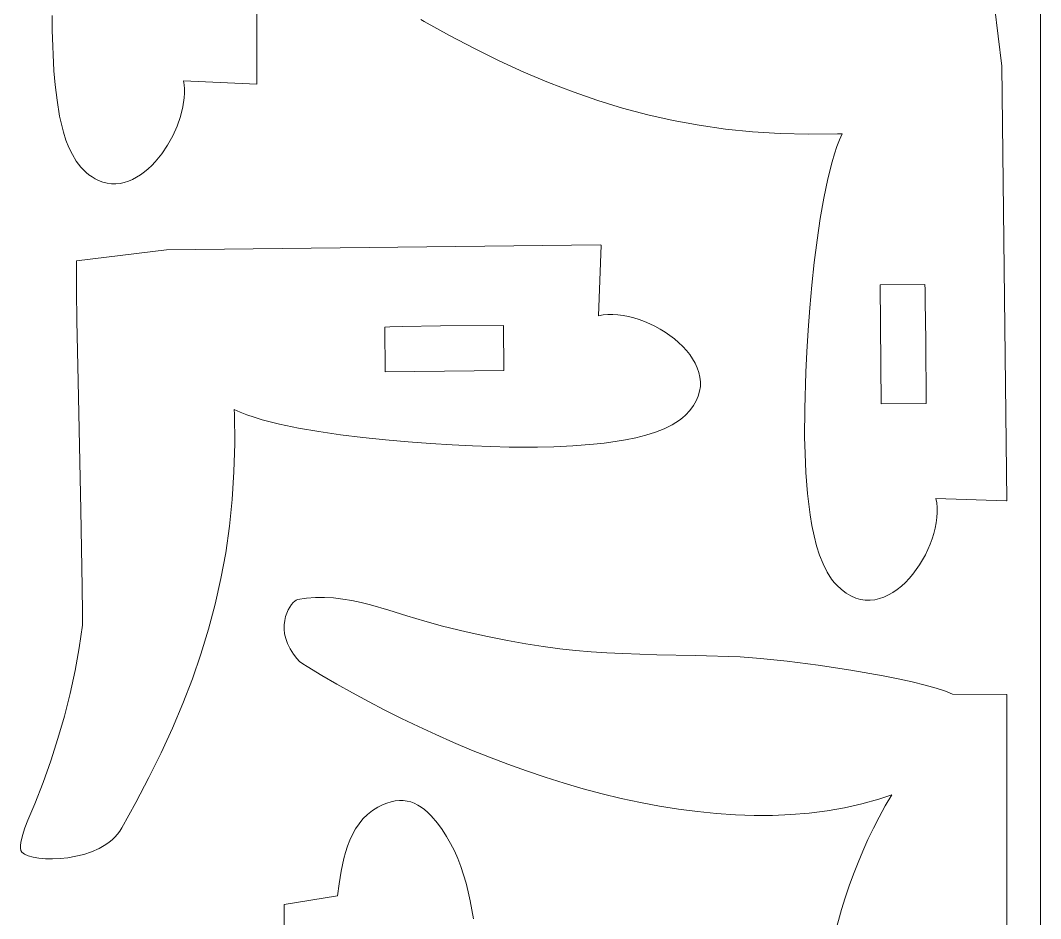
# Model space of a CAD drawing. Header units: centimetres. Extents: x -43.9 to 43.9, y -33.6 to 33.6.
# Drawn here: x 37.1 to 43.94, y -23.09 to -17.08 of the extents above; entities that cross this region are included whole.
import ezdxf

# ---------------------------------------------------------------- set-up
doc = ezdxf.new("R2010")
doc.units = ezdxf.units.CM
doc.header["$MEASUREMENT"] = 0
doc.layers.add('Camada 1', color=7, linetype='Continuous')

msp = doc.modelspace()

# ---------------------------------------------------------------- linework, layer by layer
at = {"layer": 'Camada 1', "color": 4, "lineweight": 9}
msp.add_open_spline([(43.9416, 11.64976), (43.9416, 11.64976), (43.9416, -33.57024), (43.9416, -33.57024)], degree=3, dxfattribs=at)
at = {"layer": 'Camada 1', "color": 3, "lineweight": 9}
for points in [[(38.68778, -17.50398), (38.68778, -17.50398), (38.69235, -14.98349), (38.69235, -14.98349)], [(43.68239, -17.38234), (43.68239, -17.38234), (43.60904, -16.77839), (43.60904, -16.77839)], [(37.31601, -17.04421), (37.31601, -17.04421), (37.31651, -17.14134), (37.31651, -17.14134)], [(39.78783, -17.06943), (39.78783, -17.06943), (39.80987, -17.08326), (39.80987, -17.08326)], [(39.80987, -17.08326), (39.80987, -17.08326), (39.97933, -17.17687), (39.97933, -17.17687)], [(37.31651, -17.14134), (37.31651, -17.14134), (37.3286, -17.41323), (37.3286, -17.41323)], [(39.97933, -17.17687), (39.97933, -17.17687), (40.14685, -17.26465), (40.14685, -17.26465)], [(40.14685, -17.26465), (40.14685, -17.26465), (40.31294, -17.34648), (40.31294, -17.34648)], [(40.31294, -17.34648), (40.31294, -17.34648), (40.47811, -17.42231), (40.47811, -17.42231)], [(37.3286, -17.41323), (37.3286, -17.41323), (37.33746, -17.50688), (37.33746, -17.50688)], [(40.47811, -17.42231), (40.47811, -17.42231), (40.6429, -17.49207), (40.6429, -17.49207)], [(43.71527, -20.29181), (43.71527, -20.29181), (43.68239, -17.38234), (43.68239, -17.38234)], [(38.20062, -17.50713), (38.20062, -17.50713), (38.19595, -17.48066), (38.19595, -17.48066)], [(38.19595, -17.48066), (38.19595, -17.48066), (38.68778, -17.50398), (38.68778, -17.50398)], [(40.6429, -17.49207), (40.6429, -17.49207), (40.80783, -17.55567), (40.80783, -17.55567)], [(37.33746, -17.50688), (37.33746, -17.50688), (37.34936, -17.61027), (37.34936, -17.61027)], [(38.20312, -17.53494), (38.20312, -17.53494), (38.20062, -17.50713), (38.20062, -17.50713)], [(38.20189, -17.59392), (38.20189, -17.59392), (38.20352, -17.56393), (38.20352, -17.56393)], [(38.20352, -17.56393), (38.20352, -17.56393), (38.20312, -17.53494), (38.20312, -17.53494)], [(40.80783, -17.55567), (40.80783, -17.55567), (40.97344, -17.61306), (40.97344, -17.61306)], [(37.34936, -17.61027), (37.34936, -17.61027), (37.36684, -17.71829), (37.36684, -17.71829)], [(38.19286, -17.65621), (38.19286, -17.65621), (38.20189, -17.59392), (38.20189, -17.59392)], [(40.97344, -17.61306), (40.97344, -17.61306), (41.14023, -17.66413), (41.14023, -17.66413)], [(38.17659, -17.72045), (38.17659, -17.72045), (38.19286, -17.65621), (38.19286, -17.65621)], [(41.14023, -17.66413), (41.14023, -17.66413), (41.30873, -17.70884), (41.30873, -17.70884)], [(41.30873, -17.70884), (41.30873, -17.70884), (41.47948, -17.7471), (41.47948, -17.7471)], [(37.36684, -17.71829), (37.36684, -17.71829), (37.37849, -17.77243), (37.37849, -17.77243)], [(37.37849, -17.77243), (37.37849, -17.77243), (37.39249, -17.82583), (37.39249, -17.82583)], [(38.15367, -17.7853), (38.15367, -17.7853), (38.17659, -17.72045), (38.17659, -17.72045)], [(41.47948, -17.7471), (41.47948, -17.7471), (41.653, -17.77884), (41.653, -17.77884)], [(37.39249, -17.82583), (37.39249, -17.82583), (37.40918, -17.87782), (37.40918, -17.87782)], [(38.12467, -17.84938), (38.12467, -17.84938), (38.15367, -17.7853), (38.15367, -17.7853)], [(41.653, -17.77884), (41.653, -17.77884), (41.82981, -17.80398), (41.82981, -17.80398)], [(41.82981, -17.80398), (41.82981, -17.80398), (42.01043, -17.82245), (42.01043, -17.82245)], [(42.01043, -17.82245), (42.01043, -17.82245), (42.19539, -17.83418), (42.19539, -17.83418)], [(42.19539, -17.83418), (42.19539, -17.83418), (42.38522, -17.8391), (42.38522, -17.8391)], [(42.38522, -17.8391), (42.38522, -17.8391), (42.58042, -17.83712), (42.58042, -17.83712)], [(42.58042, -17.83712), (42.58042, -17.83712), (42.61258, -17.83625), (42.61258, -17.83625)], [(42.61258, -17.83625), (42.61258, -17.83625), (42.59431, -17.87653), (42.59431, -17.87653)], [(37.40918, -17.87782), (37.40918, -17.87782), (37.42887, -17.92776), (37.42887, -17.92776)], [(38.05078, -17.96979), (38.05078, -17.96979), (38.09018, -17.91133), (38.09018, -17.91133)], [(38.09018, -17.91133), (38.09018, -17.91133), (38.12467, -17.84938), (38.12467, -17.84938)], [(42.59431, -17.87653), (42.59431, -17.87653), (42.57683, -17.92125), (42.57683, -17.92125)], [(37.42887, -17.92776), (37.42887, -17.92776), (37.45188, -17.97504), (37.45188, -17.97504)], [(37.45188, -17.97504), (37.45188, -17.97504), (37.47855, -18.01899), (37.47855, -18.01899)], [(38.00704, -18.02343), (38.00704, -18.02343), (38.05078, -17.96979), (38.05078, -17.96979)], [(42.56013, -17.97014), (42.56013, -17.97014), (42.54421, -18.02287), (42.54421, -18.02287)], [(42.57683, -17.92125), (42.57683, -17.92125), (42.56013, -17.97014), (42.56013, -17.97014)], [(37.47855, -18.01899), (37.47855, -18.01899), (37.50918, -18.059), (37.50918, -18.059)], [(37.95955, -18.07084), (37.95955, -18.07084), (37.98373, -18.04799), (37.98373, -18.04799)], [(37.98373, -18.04799), (37.98373, -18.04799), (38.00704, -18.02343), (38.00704, -18.02343)], [(42.54421, -18.02287), (42.54421, -18.02287), (42.51463, -18.13873), (42.51463, -18.13873)], [(37.50918, -18.059), (37.50918, -18.059), (37.54409, -18.0944), (37.54409, -18.0944)], [(37.54409, -18.0944), (37.54409, -18.0944), (37.56325, -18.11018), (37.56325, -18.11018)], [(37.56325, -18.11018), (37.56325, -18.11018), (37.58361, -18.12458), (37.58361, -18.12458)], [(37.88252, -18.12736), (37.88252, -18.12736), (37.90886, -18.1107), (37.90886, -18.1107)], [(37.90886, -18.1107), (37.90886, -18.1107), (37.93457, -18.09181), (37.93457, -18.09181)], [(37.93457, -18.09181), (37.93457, -18.09181), (37.95955, -18.07084), (37.95955, -18.07084)], [(37.58361, -18.12458), (37.58361, -18.12458), (37.6052, -18.1375), (37.6052, -18.1375)], [(37.6052, -18.1375), (37.6052, -18.1375), (37.62807, -18.14888), (37.62807, -18.14888)], [(37.62807, -18.14888), (37.62807, -18.14888), (37.65701, -18.15994), (37.65701, -18.15994)], [(37.65701, -18.15994), (37.65701, -18.15994), (37.68595, -18.16725), (37.68595, -18.16725)], [(37.68595, -18.16725), (37.68595, -18.16725), (37.71482, -18.17096), (37.71482, -18.17096)], [(37.71482, -18.17096), (37.71482, -18.17096), (37.74355, -18.17126), (37.74355, -18.17126)], [(37.74355, -18.17126), (37.74355, -18.17126), (37.77206, -18.16831), (37.77206, -18.16831)], [(37.77206, -18.16831), (37.77206, -18.16831), (37.80029, -18.16227), (37.80029, -18.16227)], [(37.80029, -18.16227), (37.80029, -18.16227), (37.82816, -18.15332), (37.82816, -18.15332)], [(37.82816, -18.15332), (37.82816, -18.15332), (37.85559, -18.14163), (37.85559, -18.14163)], [(37.85559, -18.14163), (37.85559, -18.14163), (37.88252, -18.12736), (37.88252, -18.12736)], [(42.51463, -18.13873), (42.51463, -18.13873), (42.48797, -18.26647), (42.48797, -18.26647)], [(42.48797, -18.26647), (42.48797, -18.26647), (42.46414, -18.40376), (42.46414, -18.40376)], [(42.46414, -18.40376), (42.46414, -18.40376), (42.44305, -18.54822), (42.44305, -18.54822)], [(40.99277, -18.57997), (40.99277, -18.57997), (38.08331, -18.61285), (38.08331, -18.61285)], [(40.97928, -19.05556), (40.97928, -19.05556), (40.99525, -18.58206), (40.99525, -18.58206)], [(40.99525, -18.58206), (40.99525, -18.58206), (40.99277, -18.57997), (40.99277, -18.57997)], [(42.44305, -18.54822), (42.44305, -18.54822), (42.42458, -18.6975), (42.42458, -18.6975)], [(38.08331, -18.61285), (38.08331, -18.61285), (37.47936, -18.6862), (37.47936, -18.6862)], [(37.47936, -18.6862), (37.47936, -18.6862), (37.48032, -18.88801), (37.48032, -18.88801)], [(42.42458, -18.6975), (42.42458, -18.6975), (42.40865, -18.84924), (42.40865, -18.84924)], [(42.40865, -18.84924), (42.40865, -18.84924), (42.39514, -19.0011), (42.39514, -19.0011)], [(37.48032, -18.88801), (37.48032, -18.88801), (37.48302, -19.0898), (37.48302, -19.0898)], [(42.39514, -19.0011), (42.39514, -19.0011), (42.38397, -19.15069), (42.38397, -19.15069)], [(41.00955, -19.04974), (41.00955, -19.04974), (40.97928, -19.05556), (40.97928, -19.05556)], [(41.04132, -19.04666), (41.04132, -19.04666), (41.00955, -19.04974), (41.00955, -19.04974)], [(41.07436, -19.04622), (41.07436, -19.04622), (41.04132, -19.04666), (41.04132, -19.04666)], [(41.10844, -19.04834), (41.10844, -19.04834), (41.07436, -19.04622), (41.07436, -19.04622)], [(41.14333, -19.05288), (41.14333, -19.05288), (41.10844, -19.04834), (41.10844, -19.04834)], [(41.17881, -19.05977), (41.17881, -19.05977), (41.14333, -19.05288), (41.14333, -19.05288)], [(41.21464, -19.0689), (41.21464, -19.0689), (41.17881, -19.05977), (41.17881, -19.05977)], [(41.2506, -19.08015), (41.2506, -19.08015), (41.21464, -19.0689), (41.21464, -19.0689)], [(37.48302, -19.0898), (37.48302, -19.0898), (37.49013, -19.49335), (37.49013, -19.49335)], [(41.28648, -19.09343), (41.28648, -19.09343), (41.2506, -19.08015), (41.2506, -19.08015)], [(41.32201, -19.10864), (41.32201, -19.10864), (41.28648, -19.09343), (41.28648, -19.09343)], [(41.35701, -19.12565), (41.35701, -19.12565), (41.32201, -19.10864), (41.32201, -19.10864)], [(41.39122, -19.14438), (41.39122, -19.14438), (41.35701, -19.12565), (41.35701, -19.12565)], [(41.42442, -19.16473), (41.42442, -19.16473), (41.39122, -19.14438), (41.39122, -19.14438)], [(41.4564, -19.18659), (41.4564, -19.18659), (41.42442, -19.16473), (41.42442, -19.16473)], [(41.4869, -19.20986), (41.4869, -19.20986), (41.4564, -19.18659), (41.4564, -19.18659)], [(41.51572, -19.23442), (41.51572, -19.23442), (41.4869, -19.20986), (41.4869, -19.20986)], [(42.38397, -19.15069), (42.38397, -19.15069), (42.37502, -19.29569), (42.37502, -19.29569)], [(41.54262, -19.26018), (41.54262, -19.26018), (41.51572, -19.23442), (41.51572, -19.23442)], [(41.56739, -19.28704), (41.56739, -19.28704), (41.54262, -19.26018), (41.54262, -19.26018)], [(41.58978, -19.31489), (41.58978, -19.31489), (41.56739, -19.28704), (41.56739, -19.28704)], [(41.60957, -19.34363), (41.60957, -19.34363), (41.58978, -19.31489), (41.58978, -19.31489)], [(41.62654, -19.37314), (41.62654, -19.37314), (41.60957, -19.34363), (41.60957, -19.34363)], [(42.37502, -19.29569), (42.37502, -19.29569), (42.36821, -19.43372), (42.36821, -19.43372)], [(41.64045, -19.40334), (41.64045, -19.40334), (41.62654, -19.37314), (41.62654, -19.37314)], [(41.65108, -19.43411), (41.65108, -19.43411), (41.64045, -19.40334), (41.64045, -19.40334)], [(41.65821, -19.46537), (41.65821, -19.46537), (41.65108, -19.43411), (41.65108, -19.43411)], [(41.6616, -19.49699), (41.6616, -19.49699), (41.65821, -19.46537), (41.65821, -19.46537)], [(42.36821, -19.43372), (42.36821, -19.43372), (42.36057, -19.67947), (42.36057, -19.67947)], [(37.49013, -19.49335), (37.49013, -19.49335), (37.50901, -20.35689), (37.50901, -20.35689)], [(41.65627, -19.56093), (41.65627, -19.56093), (41.66103, -19.52887), (41.66103, -19.52887)], [(41.66103, -19.52887), (41.66103, -19.52887), (41.6616, -19.49699), (41.6616, -19.49699)], [(41.63325, -19.62511), (41.63325, -19.62511), (41.64708, -19.59304), (41.64708, -19.59304)], [(41.64708, -19.59304), (41.64708, -19.59304), (41.65627, -19.56093), (41.65627, -19.56093)], [(38.53809, -19.71481), (38.53809, -19.71481), (38.53722, -19.68266), (38.53722, -19.68266)], [(38.53722, -19.68266), (38.53722, -19.68266), (38.5775, -19.70093), (38.5775, -19.70093)], [(41.56164, -19.72), (41.56164, -19.72), (41.59076, -19.68869), (41.59076, -19.68869)], [(41.59076, -19.68869), (41.59076, -19.68869), (41.61456, -19.65702), (41.61456, -19.65702)], [(41.61456, -19.65702), (41.61456, -19.65702), (41.63325, -19.62511), (41.63325, -19.62511)], [(42.36057, -19.67947), (42.36057, -19.67947), (42.36026, -19.86907), (42.36026, -19.86907)], [(38.54006, -19.91003), (38.54006, -19.91003), (38.53809, -19.71481), (38.53809, -19.71481)], [(38.5775, -19.70093), (38.5775, -19.70093), (38.62222, -19.71842), (38.62222, -19.71842)], [(38.62222, -19.71842), (38.62222, -19.71842), (38.67111, -19.7351), (38.67111, -19.7351)], [(38.67111, -19.7351), (38.67111, -19.7351), (38.72384, -19.75103), (38.72384, -19.75103)], [(38.72384, -19.75103), (38.72384, -19.75103), (38.83969, -19.78062), (38.83969, -19.78062)], [(41.4727, -19.78469), (41.4727, -19.78469), (41.52063, -19.75431), (41.52063, -19.75431)], [(41.52063, -19.75431), (41.52063, -19.75431), (41.54206, -19.73766), (41.54206, -19.73766)], [(41.54206, -19.73766), (41.54206, -19.73766), (41.56164, -19.72), (41.56164, -19.72)], [(38.83969, -19.78062), (38.83969, -19.78062), (38.96744, -19.80727), (38.96744, -19.80727)], [(38.96744, -19.80727), (38.96744, -19.80727), (39.10473, -19.8311), (39.10473, -19.8311)], [(41.35957, -19.83466), (41.35957, -19.83466), (41.41872, -19.81139), (41.41872, -19.81139)], [(41.41872, -19.81139), (41.41872, -19.81139), (41.4727, -19.78469), (41.4727, -19.78469)], [(39.10473, -19.8311), (39.10473, -19.8311), (39.24918, -19.8522), (39.24918, -19.8522)], [(39.24918, -19.8522), (39.24918, -19.8522), (39.39847, -19.87066), (39.39847, -19.87066)], [(39.39847, -19.87066), (39.39847, -19.87066), (39.55021, -19.8866), (39.55021, -19.8866)], [(39.55021, -19.8866), (39.55021, -19.8866), (39.70206, -19.90011), (39.70206, -19.90011)], [(41.08913, -19.89825), (41.08913, -19.89825), (41.16004, -19.88628), (41.16004, -19.88628)], [(41.16004, -19.88628), (41.16004, -19.88628), (41.22934, -19.87185), (41.22934, -19.87185)], [(41.22934, -19.87185), (41.22934, -19.87185), (41.29615, -19.85473), (41.29615, -19.85473)], [(41.29615, -19.85473), (41.29615, -19.85473), (41.35957, -19.83466), (41.35957, -19.83466)], [(42.36026, -19.86907), (42.36026, -19.86907), (42.36303, -19.97838), (42.36303, -19.97838)], [(38.53515, -20.09986), (38.53515, -20.09986), (38.54006, -19.91003), (38.54006, -19.91003)], [(39.70206, -19.90011), (39.70206, -19.90011), (39.85166, -19.91128), (39.85166, -19.91128)], [(39.85166, -19.91128), (39.85166, -19.91128), (39.99666, -19.92022), (39.99666, -19.92022)], [(39.99666, -19.92022), (39.99666, -19.92022), (40.13469, -19.92703), (40.13469, -19.92703)], [(40.13469, -19.92703), (40.13469, -19.92703), (40.38043, -19.93466), (40.38043, -19.93466)], [(40.38043, -19.93466), (40.38043, -19.93466), (40.57004, -19.93497), (40.57004, -19.93497)], [(40.57004, -19.93497), (40.57004, -19.93497), (40.67935, -19.93221), (40.67935, -19.93221)], [(40.67935, -19.93221), (40.67935, -19.93221), (40.80704, -19.92646), (40.80704, -19.92646)], [(40.80704, -19.92646), (40.80704, -19.92646), (40.94599, -19.9158), (40.94599, -19.9158)], [(40.94599, -19.9158), (40.94599, -19.9158), (41.01748, -19.90801), (41.01748, -19.90801)], [(41.01748, -19.90801), (41.01748, -19.90801), (41.08913, -19.89825), (41.08913, -19.89825)], [(42.36303, -19.97838), (42.36303, -19.97838), (42.36877, -20.10607), (42.36877, -20.10607)], [(38.52342, -20.28482), (38.52342, -20.28482), (38.53515, -20.09986), (38.53515, -20.09986)], [(42.36877, -20.10607), (42.36877, -20.10607), (42.37944, -20.24501), (42.37944, -20.24501)], [(38.50495, -20.46544), (38.50495, -20.46544), (38.52342, -20.28482), (38.52342, -20.28482)], [(42.37944, -20.24501), (42.37944, -20.24501), (42.38724, -20.31651), (42.38724, -20.31651)], [(43.2455, -20.30858), (43.2455, -20.30858), (43.23967, -20.27831), (43.23967, -20.27831)], [(43.23967, -20.27831), (43.23967, -20.27831), (43.71317, -20.29428), (43.71317, -20.29428)], [(43.71317, -20.29428), (43.71317, -20.29428), (43.71527, -20.29181), (43.71527, -20.29181)], [(37.50901, -20.35689), (37.50901, -20.35689), (37.51866, -20.8715), (37.51866, -20.8715)], [(42.38724, -20.31651), (42.38724, -20.31651), (42.397, -20.38816), (42.397, -20.38816)], [(43.24858, -20.34036), (43.24858, -20.34036), (43.2455, -20.30858), (43.2455, -20.30858)], [(43.24691, -20.40747), (43.24691, -20.40747), (43.24901, -20.37339), (43.24901, -20.37339)], [(43.24901, -20.37339), (43.24901, -20.37339), (43.24858, -20.34036), (43.24858, -20.34036)], [(42.397, -20.38816), (42.397, -20.38816), (42.40897, -20.45907), (42.40897, -20.45907)], [(43.23546, -20.47784), (43.23546, -20.47784), (43.24235, -20.44236), (43.24235, -20.44236)], [(43.24235, -20.44236), (43.24235, -20.44236), (43.24691, -20.40747), (43.24691, -20.40747)], [(38.4798, -20.64224), (38.4798, -20.64224), (38.50495, -20.46544), (38.50495, -20.46544)], [(42.40897, -20.45907), (42.40897, -20.45907), (42.42339, -20.52838), (42.42339, -20.52838)], [(43.22634, -20.51367), (43.22634, -20.51367), (43.23546, -20.47784), (43.23546, -20.47784)], [(42.42339, -20.52838), (42.42339, -20.52838), (42.44051, -20.59518), (42.44051, -20.59518)], [(43.20181, -20.5855), (43.20181, -20.5855), (43.21509, -20.54963), (43.21509, -20.54963)], [(43.21509, -20.54963), (43.21509, -20.54963), (43.22634, -20.51367), (43.22634, -20.51367)], [(38.44806, -20.81576), (38.44806, -20.81576), (38.4798, -20.64224), (38.4798, -20.64224)], [(42.44051, -20.59518), (42.44051, -20.59518), (42.46059, -20.6586), (42.46059, -20.6586)], [(43.16959, -20.65604), (43.16959, -20.65604), (43.18661, -20.62104), (43.18661, -20.62104)], [(43.18661, -20.62104), (43.18661, -20.62104), (43.20181, -20.5855), (43.20181, -20.5855)], [(42.46059, -20.6586), (42.46059, -20.6586), (42.48385, -20.71774), (42.48385, -20.71774)], [(42.48385, -20.71774), (42.48385, -20.71774), (42.51055, -20.77173), (42.51055, -20.77173)], [(43.1305, -20.72345), (43.1305, -20.72345), (43.15085, -20.69025), (43.15085, -20.69025)], [(43.15085, -20.69025), (43.15085, -20.69025), (43.16959, -20.65604), (43.16959, -20.65604)], [(42.51055, -20.77173), (42.51055, -20.77173), (42.54093, -20.81967), (42.54093, -20.81967)], [(43.06083, -20.81475), (43.06083, -20.81475), (43.08539, -20.78593), (43.08539, -20.78593)], [(43.08539, -20.78593), (43.08539, -20.78593), (43.10865, -20.75543), (43.10865, -20.75543)], [(43.10865, -20.75543), (43.10865, -20.75543), (43.1305, -20.72345), (43.1305, -20.72345)], [(38.40981, -20.9865), (38.40981, -20.9865), (38.44806, -20.81576), (38.44806, -20.81576)], [(42.54093, -20.81967), (42.54093, -20.81967), (42.55758, -20.8411), (42.55758, -20.8411)], [(42.55758, -20.8411), (42.55758, -20.8411), (42.57523, -20.86067), (42.57523, -20.86067)], [(43.0082, -20.86642), (43.0082, -20.86642), (43.03506, -20.84166), (43.03506, -20.84166)], [(43.03506, -20.84166), (43.03506, -20.84166), (43.06083, -20.81475), (43.06083, -20.81475)], [(37.51866, -20.8715), (37.51866, -20.8715), (37.52063, -21.04647), (37.52063, -21.04647)], [(42.57523, -20.86067), (42.57523, -20.86067), (42.60656, -20.88979), (42.60656, -20.88979)], [(42.60656, -20.88979), (42.60656, -20.88979), (42.63822, -20.91359), (42.63822, -20.91359)], [(42.63822, -20.91359), (42.63822, -20.91359), (42.67014, -20.93229), (42.67014, -20.93229)], [(42.9221, -20.92558), (42.9221, -20.92558), (42.95162, -20.90861), (42.95162, -20.90861)], [(42.95162, -20.90861), (42.95162, -20.90861), (42.98036, -20.88882), (42.98036, -20.88882)], [(42.98036, -20.88882), (42.98036, -20.88882), (43.0082, -20.86642), (43.0082, -20.86642)], [(38.3651, -21.15502), (38.3651, -21.15502), (38.40981, -20.9865), (38.40981, -20.9865)], [(38.92045, -20.98991), (38.92045, -20.98991), (38.90925, -21.0062), (38.90925, -21.0062)], [(38.93169, -20.97654), (38.93169, -20.97654), (38.92045, -20.98991), (38.92045, -20.98991)], [(38.9425, -20.9663), (38.9425, -20.9663), (38.93169, -20.97654), (38.93169, -20.97654)], [(38.95235, -20.9594), (38.95235, -20.9594), (38.9425, -20.9663), (38.9425, -20.9663)], [(38.96074, -20.956), (38.96074, -20.956), (38.95235, -20.9594), (38.95235, -20.9594)], [(39.0206, -20.94631), (39.0206, -20.94631), (38.96074, -20.956), (38.96074, -20.956)], [(39.08097, -20.94159), (39.08097, -20.94159), (39.0206, -20.94631), (39.0206, -20.94631)], [(39.14175, -20.94139), (39.14175, -20.94139), (39.08097, -20.94159), (39.08097, -20.94159)], [(39.20288, -20.94522), (39.20288, -20.94522), (39.14175, -20.94139), (39.14175, -20.94139)], [(39.26427, -20.95261), (39.26427, -20.95261), (39.20288, -20.94522), (39.20288, -20.94522)], [(39.32586, -20.96311), (39.32586, -20.96311), (39.26427, -20.95261), (39.26427, -20.95261)], [(39.38752, -20.97621), (39.38752, -20.97621), (39.32586, -20.96311), (39.32586, -20.96311)], [(39.44922, -20.99147), (39.44922, -20.99147), (39.38752, -20.97621), (39.38752, -20.97621)], [(39.57237, -21.02654), (39.57237, -21.02654), (39.44922, -20.99147), (39.44922, -20.99147)], [(42.67014, -20.93229), (42.67014, -20.93229), (42.70221, -20.94612), (42.70221, -20.94612)], [(42.70221, -20.94612), (42.70221, -20.94612), (42.73431, -20.9553), (42.73431, -20.9553)], [(42.73431, -20.9553), (42.73431, -20.9553), (42.76636, -20.96006), (42.76636, -20.96006)], [(42.76636, -20.96006), (42.76636, -20.96006), (42.79825, -20.96063), (42.79825, -20.96063)], [(42.79825, -20.96063), (42.79825, -20.96063), (42.82987, -20.95724), (42.82987, -20.95724)], [(42.82987, -20.95724), (42.82987, -20.95724), (42.86112, -20.95011), (42.86112, -20.95011)], [(42.86112, -20.95011), (42.86112, -20.95011), (42.89191, -20.93949), (42.89191, -20.93949)], [(42.89191, -20.93949), (42.89191, -20.93949), (42.9221, -20.92558), (42.9221, -20.92558)], [(37.52063, -21.04647), (37.52063, -21.04647), (37.51957, -21.12728), (37.51957, -21.12728)], [(38.88903, -21.04675), (38.88903, -21.04675), (38.88102, -21.07064), (38.88102, -21.07064)], [(38.89861, -21.02521), (38.89861, -21.02521), (38.88903, -21.04675), (38.88903, -21.04675)], [(38.90925, -21.0062), (38.90925, -21.0062), (38.89861, -21.02521), (38.89861, -21.02521)], [(39.69461, -21.06452), (39.69461, -21.06452), (39.57237, -21.02654), (39.57237, -21.02654)], [(37.51957, -21.12728), (37.51957, -21.12728), (37.4983, -21.27929), (37.4983, -21.27929)], [(38.87169, -21.12457), (38.87169, -21.12457), (38.87138, -21.15422), (38.87138, -21.15422)], [(38.87507, -21.09664), (38.87507, -21.09664), (38.87169, -21.12457), (38.87169, -21.12457)], [(38.88102, -21.07064), (38.88102, -21.07064), (38.87507, -21.09664), (38.87507, -21.09664)], [(39.81533, -21.10166), (39.81533, -21.10166), (39.69461, -21.06452), (39.69461, -21.06452)], [(39.93386, -21.13416), (39.93386, -21.13416), (39.81533, -21.10166), (39.81533, -21.10166)], [(38.31402, -21.32181), (38.31402, -21.32181), (38.3651, -21.15502), (38.3651, -21.15502)], [(38.87138, -21.15422), (38.87138, -21.15422), (38.87464, -21.18541), (38.87464, -21.18541)], [(38.87464, -21.18541), (38.87464, -21.18541), (38.882, -21.21792), (38.882, -21.21792)], [(40.09111, -21.17179), (40.09111, -21.17179), (39.93386, -21.13416), (39.93386, -21.13416)], [(40.23524, -21.20383), (40.23524, -21.20383), (40.09111, -21.17179), (40.09111, -21.17179)], [(38.882, -21.21792), (38.882, -21.21792), (38.89392, -21.25158), (38.89392, -21.25158)], [(38.89392, -21.25158), (38.89392, -21.25158), (38.91094, -21.28615), (38.91094, -21.28615)], [(40.36817, -21.23081), (40.36817, -21.23081), (40.23524, -21.20383), (40.23524, -21.20383)], [(40.49172, -21.25321), (40.49172, -21.25321), (40.36817, -21.23081), (40.36817, -21.23081)], [(40.60782, -21.27148), (40.60782, -21.27148), (40.49172, -21.25321), (40.49172, -21.25321)], [(37.4983, -21.27929), (37.4983, -21.27929), (37.47088, -21.4319), (37.47088, -21.4319)], [(38.25664, -21.48741), (38.25664, -21.48741), (38.31402, -21.32181), (38.31402, -21.32181)], [(38.91094, -21.28615), (38.91094, -21.28615), (38.93353, -21.32145), (38.93353, -21.32145)], [(38.93353, -21.32145), (38.93353, -21.32145), (38.95629, -21.35156), (38.95629, -21.35156)], [(40.71832, -21.28615), (40.71832, -21.28615), (40.60782, -21.27148), (40.60782, -21.27148)], [(40.8251, -21.29768), (40.8251, -21.29768), (40.71832, -21.28615), (40.71832, -21.28615)], [(40.93005, -21.30655), (40.93005, -21.30655), (40.8251, -21.29768), (40.8251, -21.29768)], [(41.03504, -21.31328), (41.03504, -21.31328), (40.93005, -21.30655), (40.93005, -21.30655)], [(41.14194, -21.31832), (41.14194, -21.31832), (41.03504, -21.31328), (41.03504, -21.31328)], [(41.36902, -21.32536), (41.36902, -21.32536), (41.14194, -21.31832), (41.14194, -21.31832)], [(41.62628, -21.33152), (41.62628, -21.33152), (41.36902, -21.32536), (41.36902, -21.32536)], [(41.92876, -21.34073), (41.92876, -21.34073), (41.62628, -21.33152), (41.62628, -21.33152)], [(38.95629, -21.35156), (38.95629, -21.35156), (38.97456, -21.3705), (38.97456, -21.3705)], [(38.97456, -21.3705), (38.97456, -21.3705), (38.99562, -21.38582), (38.99562, -21.38582)], [(38.99562, -21.38582), (38.99562, -21.38582), (39.02676, -21.40506), (39.02676, -21.40506)], [(42.06334, -21.35007), (42.06334, -21.35007), (41.92876, -21.34073), (41.92876, -21.34073)], [(42.24231, -21.36915), (42.24231, -21.36915), (42.06334, -21.35007), (42.06334, -21.35007)], [(42.44965, -21.39621), (42.44965, -21.39621), (42.24231, -21.36915), (42.24231, -21.36915)], [(42.66934, -21.42952), (42.66934, -21.42952), (42.44965, -21.39621), (42.44965, -21.39621)], [(37.47088, -21.4319), (37.47088, -21.4319), (37.4377, -21.58449), (37.4377, -21.58449)], [(39.02676, -21.40506), (39.02676, -21.40506), (39.12445, -21.46403), (39.12445, -21.46403)], [(39.12445, -21.46403), (39.12445, -21.46403), (39.22535, -21.52279), (39.22535, -21.52279)], [(42.88536, -21.46735), (42.88536, -21.46735), (42.66934, -21.42952), (42.66934, -21.42952)], [(42.98697, -21.48742), (42.98697, -21.48742), (42.88536, -21.46735), (42.88536, -21.46735)], [(38.19304, -21.65234), (38.19304, -21.65234), (38.25664, -21.48741), (38.25664, -21.48741)], [(39.22535, -21.52279), (39.22535, -21.52279), (39.32928, -21.58117), (39.32928, -21.58117)], [(43.08166, -21.50796), (43.08166, -21.50796), (42.98697, -21.48742), (42.98697, -21.48742)], [(43.16743, -21.52877), (43.16743, -21.52877), (43.08166, -21.50796), (43.08166, -21.50796)], [(43.24225, -21.54962), (43.24225, -21.54962), (43.16743, -21.52877), (43.16743, -21.52877)], [(37.4377, -21.58449), (37.4377, -21.58449), (37.39916, -21.73644), (37.39916, -21.73644)], [(39.32928, -21.58117), (39.32928, -21.58117), (39.43607, -21.63899), (39.43607, -21.63899)], [(43.30413, -21.57029), (43.30413, -21.57029), (43.24225, -21.54962), (43.24225, -21.54962)], [(43.35108, -21.59058), (43.35108, -21.59058), (43.30413, -21.57029), (43.30413, -21.57029)], [(43.7145, -21.59309), (43.7145, -21.59309), (43.35108, -21.59058), (43.35108, -21.59058)], [(43.71426, -24.8181), (43.71426, -24.8181), (43.7145, -21.59309), (43.7145, -21.59309)], [(38.12328, -21.81714), (38.12328, -21.81714), (38.19304, -21.65234), (38.19304, -21.65234)], [(39.43607, -21.63899), (39.43607, -21.63899), (39.54554, -21.69608), (39.54554, -21.69608)], [(37.39916, -21.73644), (37.39916, -21.73644), (37.35569, -21.88711), (37.35569, -21.88711)], [(39.54554, -21.69608), (39.54554, -21.69608), (39.65752, -21.75224), (39.65752, -21.75224)], [(39.65752, -21.75224), (39.65752, -21.75224), (39.77182, -21.80729), (39.77182, -21.80729)], [(39.77182, -21.80729), (39.77182, -21.80729), (39.88825, -21.86107), (39.88825, -21.86107)], [(38.04745, -21.98231), (38.04745, -21.98231), (38.12328, -21.81714), (38.12328, -21.81714)], [(39.88825, -21.86107), (39.88825, -21.86107), (40.00664, -21.91337), (40.00664, -21.91337)], [(37.35569, -21.88711), (37.35569, -21.88711), (37.30769, -22.03587), (37.30769, -22.03587)], [(40.00664, -21.91337), (40.00664, -21.91337), (40.12682, -21.96403), (40.12682, -21.96403)], [(37.96562, -22.14838), (37.96562, -22.14838), (38.04745, -21.98231), (38.04745, -21.98231)], [(40.12682, -21.96403), (40.12682, -21.96403), (40.24861, -22.01284), (40.24861, -22.01284)], [(40.24861, -22.01284), (40.24861, -22.01284), (40.37181, -22.05966), (40.37181, -22.05966)], [(37.30769, -22.03587), (37.30769, -22.03587), (37.25557, -22.18211), (37.25557, -22.18211)], [(40.37181, -22.05966), (40.37181, -22.05966), (40.49626, -22.10427), (40.49626, -22.10427)], [(37.87784, -22.3159), (37.87784, -22.3159), (37.96562, -22.14838), (37.96562, -22.14838)], [(40.49626, -22.10427), (40.49626, -22.10427), (40.62177, -22.1465), (40.62177, -22.1465)], [(40.62177, -22.1465), (40.62177, -22.1465), (40.74816, -22.18618), (40.74816, -22.18618)], [(37.25557, -22.18211), (37.25557, -22.18211), (37.19972, -22.32517), (37.19972, -22.32517)], [(40.74816, -22.18618), (40.74816, -22.18618), (40.87526, -22.22312), (40.87526, -22.22312)], [(40.87526, -22.22312), (40.87526, -22.22312), (41.00288, -22.25714), (41.00288, -22.25714)], [(41.00288, -22.25714), (41.00288, -22.25714), (41.13085, -22.28805), (41.13085, -22.28805)], [(41.13085, -22.28805), (41.13085, -22.28805), (41.25899, -22.31567), (41.25899, -22.31567)], [(42.85819, -22.29327), (42.85819, -22.29327), (42.94368, -22.26519), (42.94368, -22.26519)], [(42.94368, -22.26519), (42.94368, -22.26519), (42.90052, -22.33906), (42.90052, -22.33906)], [(37.19972, -22.32517), (37.19972, -22.32517), (37.17253, -22.38709), (37.17253, -22.38709)], [(37.78422, -22.48537), (37.78422, -22.48537), (37.87784, -22.3159), (37.87784, -22.3159)], [(39.50022, -22.34691), (39.50022, -22.34691), (39.46313, -22.37), (39.46313, -22.37)], [(39.53082, -22.33161), (39.53082, -22.33161), (39.50022, -22.34691), (39.50022, -22.34691)], [(39.56039, -22.3196), (39.56039, -22.3196), (39.53082, -22.33161), (39.53082, -22.33161)], [(39.58899, -22.3108), (39.58899, -22.3108), (39.56039, -22.3196), (39.56039, -22.3196)], [(39.61668, -22.30512), (39.61668, -22.30512), (39.58899, -22.3108), (39.58899, -22.3108)], [(39.64353, -22.30251), (39.64353, -22.30251), (39.61668, -22.30512), (39.61668, -22.30512)], [(39.66959, -22.30288), (39.66959, -22.30288), (39.64353, -22.30251), (39.64353, -22.30251)], [(39.69491, -22.30618), (39.69491, -22.30618), (39.66959, -22.30288), (39.66959, -22.30288)], [(39.71957, -22.31229), (39.71957, -22.31229), (39.69491, -22.30618), (39.69491, -22.30618)], [(39.74362, -22.32118), (39.74362, -22.32118), (39.71957, -22.31229), (39.71957, -22.31229)], [(39.76711, -22.33275), (39.76711, -22.33275), (39.74362, -22.32118), (39.74362, -22.32118)], [(39.79011, -22.34694), (39.79011, -22.34694), (39.76711, -22.33275), (39.76711, -22.33275)], [(39.81269, -22.36366), (39.81269, -22.36366), (39.79011, -22.34694), (39.79011, -22.34694)], [(41.25899, -22.31567), (41.25899, -22.31567), (41.3871, -22.33984), (41.3871, -22.33984)], [(41.3871, -22.33984), (41.3871, -22.33984), (41.51504, -22.36036), (41.51504, -22.36036)], [(42.50999, -22.37133), (42.50999, -22.37133), (42.62811, -22.35084), (42.62811, -22.35084)], [(42.62811, -22.35084), (42.62811, -22.35084), (42.74424, -22.32487), (42.74424, -22.32487)], [(42.74424, -22.32487), (42.74424, -22.32487), (42.85819, -22.29327), (42.85819, -22.29327)], [(42.90052, -22.33906), (42.90052, -22.33906), (42.85966, -22.41356), (42.85966, -22.41356)], [(37.17253, -22.38709), (37.17253, -22.38709), (37.15298, -22.4335), (37.15298, -22.4335)], [(39.39995, -22.42603), (39.39995, -22.42603), (39.3734, -22.45834), (39.3734, -22.45834)], [(39.42979, -22.39648), (39.42979, -22.39648), (39.39995, -22.42603), (39.39995, -22.42603)], [(39.46313, -22.37), (39.46313, -22.37), (39.42979, -22.39648), (39.42979, -22.39648)], [(39.83489, -22.38284), (39.83489, -22.38284), (39.81269, -22.36366), (39.81269, -22.36366)], [(39.85678, -22.4044), (39.85678, -22.4044), (39.83489, -22.38284), (39.83489, -22.38284)], [(39.89985, -22.4544), (39.89985, -22.4544), (39.85678, -22.4044), (39.85678, -22.4044)], [(41.51504, -22.36036), (41.51504, -22.36036), (41.6426, -22.37704), (41.6426, -22.37704)], [(41.6426, -22.37704), (41.6426, -22.37704), (41.7696, -22.38972), (41.7696, -22.38972)], [(41.7696, -22.38972), (41.7696, -22.38972), (41.89588, -22.39819), (41.89588, -22.39819)], [(41.89588, -22.39819), (41.89588, -22.39819), (42.02124, -22.40229), (42.02124, -22.40229)], [(42.02124, -22.40229), (42.02124, -22.40229), (42.14551, -22.40184), (42.14551, -22.40184)], [(42.14551, -22.40184), (42.14551, -22.40184), (42.26851, -22.39665), (42.26851, -22.39665)], [(42.26851, -22.39665), (42.26851, -22.39665), (42.39007, -22.38654), (42.39007, -22.38654)], [(42.39007, -22.38654), (42.39007, -22.38654), (42.50999, -22.37133), (42.50999, -22.37133)], [(42.85966, -22.41356), (42.85966, -22.41356), (42.82103, -22.48871), (42.82103, -22.48871)], [(37.13339, -22.4845), (37.13339, -22.4845), (37.11674, -22.53578), (37.11674, -22.53578)], [(37.15298, -22.4335), (37.15298, -22.4335), (37.13339, -22.4845), (37.13339, -22.4845)], [(37.77041, -22.50742), (37.77041, -22.50742), (37.78422, -22.48537), (37.78422, -22.48537)], [(39.34991, -22.49308), (39.34991, -22.49308), (39.32925, -22.52992), (39.32925, -22.52992)], [(39.3734, -22.45834), (39.3734, -22.45834), (39.34991, -22.49308), (39.34991, -22.49308)], [(39.93136, -22.4973), (39.93136, -22.4973), (39.89985, -22.4544), (39.89985, -22.4544)], [(42.82103, -22.48871), (42.82103, -22.48871), (42.78456, -22.56452), (42.78456, -22.56452)], [(37.11674, -22.53578), (37.11674, -22.53578), (37.10597, -22.58303), (37.10597, -22.58303)], [(37.7187, -22.56512), (37.7187, -22.56512), (37.7375, -22.54726), (37.7375, -22.54726)], [(37.7375, -22.54726), (37.7375, -22.54726), (37.75478, -22.52803), (37.75478, -22.52803)], [(37.75478, -22.52803), (37.75478, -22.52803), (37.77041, -22.50742), (37.77041, -22.50742)], [(39.32925, -22.52992), (39.32925, -22.52992), (39.31122, -22.56853), (39.31122, -22.56853)], [(39.96054, -22.5426), (39.96054, -22.5426), (39.93136, -22.4973), (39.93136, -22.4973)], [(39.98747, -22.59016), (39.98747, -22.59016), (39.96054, -22.5426), (39.96054, -22.5426)], [(42.78456, -22.56452), (42.78456, -22.56452), (42.75018, -22.64096), (42.75018, -22.64096)], [(37.10597, -22.58303), (37.10597, -22.58303), (37.10372, -22.60381), (37.10372, -22.60381)], [(37.10372, -22.60381), (37.10372, -22.60381), (37.10406, -22.62197), (37.10406, -22.62197)], [(37.10406, -22.62197), (37.10406, -22.62197), (37.10733, -22.63697), (37.10733, -22.63697)], [(37.58127, -22.6456), (37.58127, -22.6456), (37.63088, -22.62363), (37.63088, -22.62363)], [(37.63088, -22.62363), (37.63088, -22.62363), (37.67704, -22.5969), (37.67704, -22.5969)], [(37.67704, -22.5969), (37.67704, -22.5969), (37.69851, -22.58165), (37.69851, -22.58165)], [(37.69851, -22.58165), (37.69851, -22.58165), (37.7187, -22.56512), (37.7187, -22.56512)], [(39.29558, -22.60858), (39.29558, -22.60858), (39.28212, -22.64975), (39.28212, -22.64975)], [(39.31122, -22.56853), (39.31122, -22.56853), (39.29558, -22.60858), (39.29558, -22.60858)], [(40.01221, -22.63982), (40.01221, -22.63982), (39.98747, -22.59016), (39.98747, -22.59016)], [(37.10733, -22.63697), (37.10733, -22.63697), (37.11393, -22.64829), (37.11393, -22.64829)], [(37.11393, -22.64829), (37.11393, -22.64829), (37.1309, -22.66127), (37.1309, -22.66127)], [(37.1309, -22.66127), (37.1309, -22.66127), (37.15618, -22.6724), (37.15618, -22.6724)], [(37.15618, -22.6724), (37.15618, -22.6724), (37.1887, -22.68142), (37.1887, -22.68142)], [(37.1887, -22.68142), (37.1887, -22.68142), (37.22739, -22.68806), (37.22739, -22.68806)], [(37.22739, -22.68806), (37.22739, -22.68806), (37.27118, -22.69206), (37.27118, -22.69206)], [(37.27118, -22.69206), (37.27118, -22.69206), (37.31899, -22.69315), (37.31899, -22.69315)], [(37.31899, -22.69315), (37.31899, -22.69315), (37.36979, -22.69106), (37.36979, -22.69106)], [(37.36979, -22.69106), (37.36979, -22.69106), (37.42249, -22.68553), (37.42249, -22.68553)], [(37.42249, -22.68553), (37.42249, -22.68553), (37.476, -22.67628), (37.476, -22.67628)], [(37.476, -22.67628), (37.476, -22.67628), (37.52929, -22.66306), (37.52929, -22.66306)], [(37.52929, -22.66306), (37.52929, -22.66306), (37.58127, -22.6456), (37.58127, -22.6456)], [(39.2706, -22.69173), (39.2706, -22.69173), (39.25253, -22.77674), (39.25253, -22.77674)], [(39.28212, -22.64975), (39.28212, -22.64975), (39.2706, -22.69173), (39.2706, -22.69173)], [(40.03483, -22.69145), (40.03483, -22.69145), (40.01221, -22.63982), (40.01221, -22.63982)], [(40.0554, -22.74491), (40.0554, -22.74491), (40.03483, -22.69145), (40.03483, -22.69145)], [(42.75018, -22.64096), (42.75018, -22.64096), (42.71782, -22.71807), (42.71782, -22.71807)], [(40.07399, -22.80002), (40.07399, -22.80002), (40.0554, -22.74491), (40.0554, -22.74491)], [(42.71782, -22.71807), (42.71782, -22.71807), (42.68742, -22.79585), (42.68742, -22.79585)], [(39.25253, -22.77674), (39.25253, -22.77674), (39.23958, -22.86103), (39.23958, -22.86103)], [(40.09066, -22.85666), (40.09066, -22.85666), (40.07399, -22.80002), (40.07399, -22.80002)], [(42.68742, -22.79585), (42.68742, -22.79585), (42.65889, -22.8743), (42.65889, -22.8743)], [(39.23958, -22.86103), (39.23958, -22.86103), (39.22998, -22.94196), (39.22998, -22.94196)], [(40.10549, -22.91467), (40.10549, -22.91467), (40.09066, -22.85666), (40.09066, -22.85666)], [(42.65889, -22.8743), (42.65889, -22.8743), (42.63218, -22.95342), (42.63218, -22.95342)], [(39.22998, -22.94196), (39.22998, -22.94196), (38.87138, -22.99797), (38.87138, -22.99797)], [(40.11854, -22.97391), (40.11854, -22.97391), (40.10549, -22.91467), (40.10549, -22.91467)], [(40.12988, -23.03423), (40.12988, -23.03423), (40.11854, -22.97391), (40.11854, -22.97391)], [(42.63218, -22.95342), (42.63218, -22.95342), (42.6072, -23.03322), (42.6072, -23.03322)], [(38.87138, -22.99797), (38.87138, -22.99797), (38.87112, -26.22298), (38.87112, -26.22298)], [(40.13959, -23.09549), (40.13959, -23.09549), (40.12988, -23.03423), (40.12988, -23.03423)], [(42.6072, -23.03322), (42.6072, -23.03322), (42.56219, -23.19489), (42.56219, -23.19489)]]:
    msp.add_open_spline(points, degree=3, dxfattribs=at)
at = {"layer": 'Camada 1', "lineweight": 9}
for points in [[(42.86575, -18.84741), (42.86575, -18.84741), (43.16487, -18.84466), (43.16487, -18.84466)], [(42.87331, -19.64399), (42.87331, -19.64399), (42.86575, -18.84741), (42.86575, -18.84741)], [(43.16487, -18.84466), (43.16487, -18.84466), (43.1671, -18.87807), (43.1671, -18.87807)], [(43.1671, -18.87807), (43.1671, -18.87807), (43.16899, -18.96209), (43.16899, -18.96209)], [(43.16899, -18.96209), (43.16899, -18.96209), (43.17178, -19.21856), (43.17178, -19.21856)], [(39.54563, -19.13037), (39.54563, -19.13037), (39.57904, -19.12814), (39.57904, -19.12814)], [(39.54837, -19.42948), (39.54837, -19.42948), (39.54563, -19.13037), (39.54563, -19.13037)], [(39.57904, -19.12814), (39.57904, -19.12814), (39.66305, -19.12626), (39.66305, -19.12626)], [(39.66305, -19.12626), (39.66305, -19.12626), (39.91952, -19.12346), (39.91952, -19.12346)], [(39.91952, -19.12346), (39.91952, -19.12346), (40.34266, -19.12087), (40.34266, -19.12087)], [(40.34266, -19.12087), (40.34266, -19.12087), (40.34496, -19.42193), (40.34496, -19.42193)], [(43.17178, -19.21856), (43.17178, -19.21856), (43.17436, -19.6417), (43.17436, -19.6417)], [(40.34496, -19.42193), (40.34496, -19.42193), (39.54837, -19.42948), (39.54837, -19.42948)], [(43.17436, -19.6417), (43.17436, -19.6417), (42.87331, -19.64399), (42.87331, -19.64399)]]:
    msp.add_open_spline(points, degree=3, dxfattribs=at)

doc.saveas('drawing.dxf')
